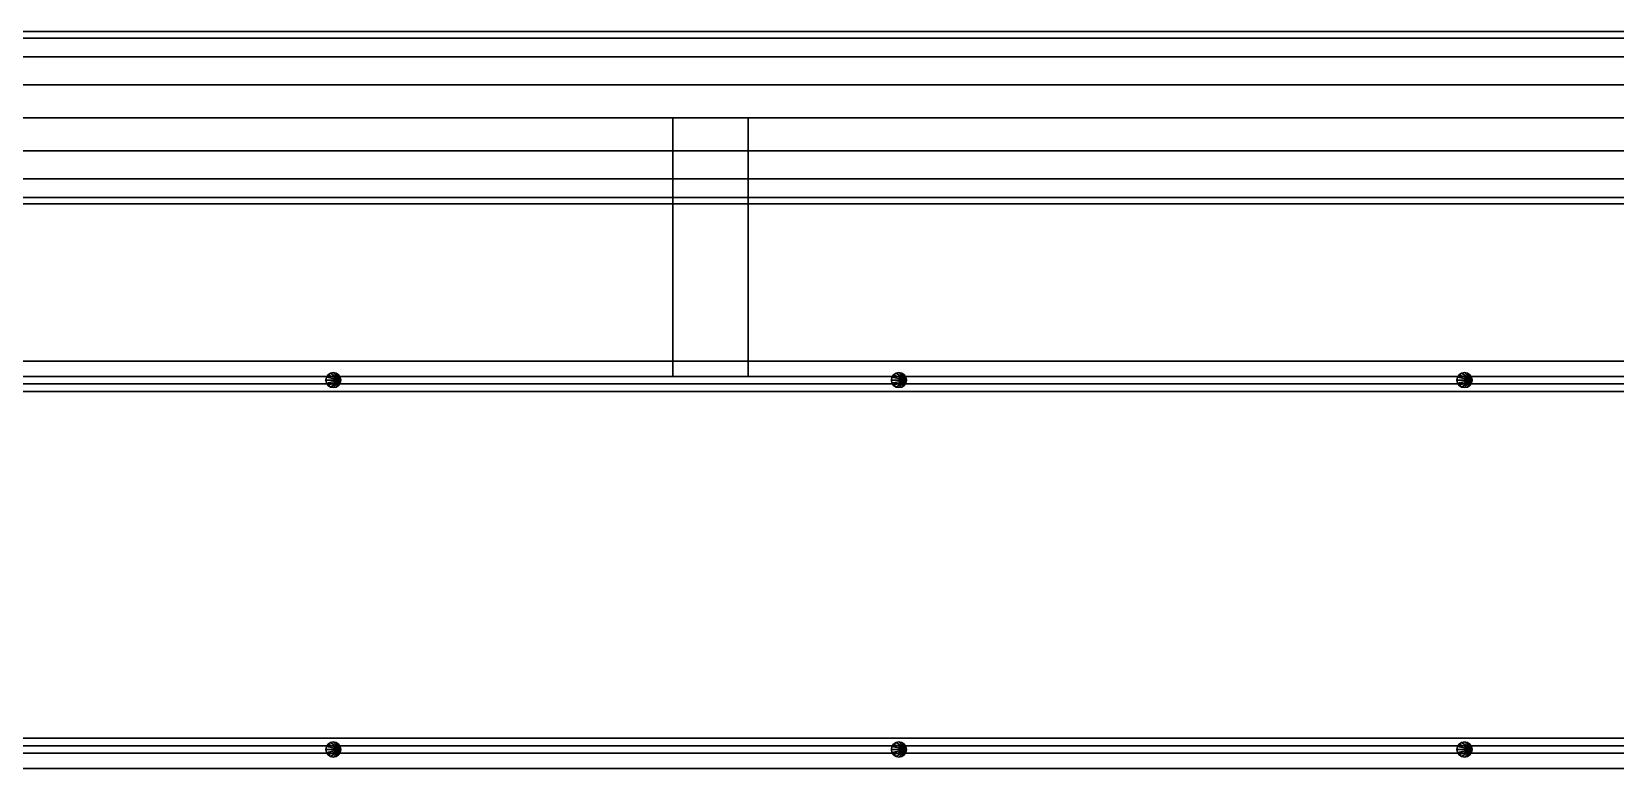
# Model space of a CAD drawing. Header units: millimetres. Extents: x -15000 to 15000, y -45082 to 2000.
# Drawn here: x -8800 to -4600, y -44974 to -43020 of the extents above; entities that cross this region are included whole.
import ezdxf

# ---------------------------------------------------------------- set-up
doc = ezdxf.new("R2010")
doc.units = ezdxf.units.MM
for name, color, linetype in [('CELIK_KIRIS_KOLON', 9, 'CONTINUOUS'), ('KORKULUK_KAPI', 4, 'CONTINUOUS'), ('MONTAJ_BORULARI', 2, 'CONTINUOUS'), ('ZEMIN_PLATFORM', 8, 'CONTINUOUS')]:
    doc.layers.add(name, color=color, linetype=linetype)

msp = doc.modelspace()

# ---------------------------------------------------------------- linework, layer by layer
at = {"layer": 'CELIK_KIRIS_KOLON'}
for p, q in [((-6900, -43248, 5500), (-7100, -43248, 5500)), ((-7100, -43248, 5500), (-7100, -43934, 5500)), ((-6900, -43248, 5700), (-7100, -43248, 5700)), ((-7100, -43248, 5700), (-7100, -43934, 5700)), ((-7100, -43248, 5500), (-7100, -43248, 5700)), ((-6900, -43934, 5500), (-6900, -43248, 5500)), ((-6900, -43934, 5700), (-6900, -43248, 5700)), ((-6900, -43248, 5500), (-6900, -43248, 5700)), ((-7100, -43934, 5500), (-6900, -43934, 5500)), ((-7100, -43934, 5700), (-6900, -43934, 5700)), ((-7100, -43934, 5500), (-7100, -43934, 5700)), ((-6900, -43934, 5500), (-6900, -43934, 5700))]:
    msp.add_line(p, q, dxfattribs=at)
for points in [[(-7100, -43934, 5500), (-6900, -43934, 5500), (-6900, -43248, 5500), (-7100, -43248, 5500)], [(-7100, -43934, 5700), (-6900, -43934, 5700), (-6900, -43248, 5700), (-7100, -43248, 5700)], [(-7100, -43248, 5500), (-6900, -43248, 5500), (-6900, -43248, 5700), (-7100, -43248, 5700)], [(-7100, -43934, 5500), (-7100, -43248, 5500), (-7100, -43248, 5700), (-7100, -43934, 5700)], [(-6900, -43934, 5500), (-6900, -43248, 5500), (-6900, -43248, 5700), (-6900, -43934, 5700)], [(-7100, -43934, 5500), (-6900, -43934, 5500), (-6900, -43934, 5700), (-7100, -43934, 5700)]]:
    msp.add_3dface(points, dxfattribs=at)
at = {"layer": 'KORKULUK_KAPI'}
for p, q in [((-8014.1, -43929.9, 5750), (-8018.5, -43936.3, 5750)), ((-8014.1, -43929.9, 6750), (-8018.5, -43936.3, 6750)), ((-8007.7, -43925.5, 5750), (-8014.1, -43929.9, 5750)), ((-8007.7, -43925.5, 6750), (-8014.1, -43929.9, 6750)), ((-8000, -43924, 5750), (-8007.7, -43925.5, 5750)), ((-8000, -43924, 6750), (-8007.7, -43925.5, 6750)), ((-7992.3, -43925.5, 5750), (-8000, -43924, 5750)), ((-7992.3, -43925.5, 6750), (-8000, -43924, 6750)), ((-8000, -43924, 5750), (-8000, -43924, 6750)), ((-7985.9, -43929.9, 5750), (-7992.3, -43925.5, 5750)), ((-7985.9, -43929.9, 6750), (-7992.3, -43925.5, 6750)), ((-7981.5, -43936.3, 5750), (-7985.9, -43929.9, 5750)), ((-7981.5, -43936.3, 6750), (-7985.9, -43929.9, 6750)), ((-6514.1, -43929.9, 5750), (-6518.5, -43936.3, 5750)), ((-6514.1, -43929.9, 6750), (-6518.5, -43936.3, 6750)), ((-6507.7, -43925.5, 5750), (-6514.1, -43929.9, 5750)), ((-6507.7, -43925.5, 6750), (-6514.1, -43929.9, 6750)), ((-6500, -43924, 5750), (-6507.7, -43925.5, 5750)), ((-6500, -43924, 6750), (-6507.7, -43925.5, 6750)), ((-6492.3, -43925.5, 5750), (-6500, -43924, 5750)), ((-6492.3, -43925.5, 6750), (-6500, -43924, 6750)), ((-6500, -43924, 5750), (-6500, -43924, 6750)), ((-6485.9, -43929.9, 5750), (-6492.3, -43925.5, 5750)), ((-6485.9, -43929.9, 6750), (-6492.3, -43925.5, 6750)), ((-6481.5, -43936.3, 5750), (-6485.9, -43929.9, 5750)), ((-6481.5, -43936.3, 6750), (-6485.9, -43929.9, 6750)), ((-5014.1, -43929.9, 5750), (-5018.5, -43936.3, 5750)), ((-5014.1, -43929.9, 6750), (-5018.5, -43936.3, 6750)), ((-5007.7, -43925.5, 5750), (-5014.1, -43929.9, 5750)), ((-5007.7, -43925.5, 6750), (-5014.1, -43929.9, 6750)), ((-5000, -43924, 5750), (-5007.7, -43925.5, 5750)), ((-5000, -43924, 6750), (-5007.7, -43925.5, 6750)), ((-4992.3, -43925.5, 5750), (-5000, -43924, 5750)), ((-4992.3, -43925.5, 6750), (-5000, -43924, 6750)), ((-5000, -43924, 5750), (-5000, -43924, 6750)), ((-4985.9, -43929.9, 5750), (-4992.3, -43925.5, 5750)), ((-4985.9, -43929.9, 6750), (-4992.3, -43925.5, 6750)), ((-4981.5, -43936.3, 5750), (-4985.9, -43929.9, 5750)), ((-4981.5, -43936.3, 6750), (-4985.9, -43929.9, 6750)), ((7000, -43934, 6730), (-13000, -43934, 6730)), ((7000, -43934, 6750), (-13000, -43934, 6750)), ((-13000, -43954, 6730), (7000, -43954, 6730)), ((-13000, -43954, 6750), (7000, -43954, 6750)), ((-8018.5, -43936.3, 5750), (-8020, -43944, 5750)), ((-8018.5, -43936.3, 6750), (-8020, -43944, 6750)), ((-8020, -43944, 5750), (-8018.5, -43951.7, 5750)), ((-8020, -43944, 6750), (-8018.5, -43951.7, 6750)), ((-8020, -43944, 5750), (-8020, -43944, 6750)), ((-8018.5, -43951.7, 5750), (-8014.1, -43958.1, 5750)), ((-8018.5, -43951.7, 6750), (-8014.1, -43958.1, 6750)), ((-8014.1, -43958.1, 5750), (-8007.7, -43962.5, 5750)), ((-8014.1, -43958.1, 6750), (-8007.7, -43962.5, 6750)), ((-8007.7, -43962.5, 5750), (-8000, -43964, 5750)), ((-8007.7, -43962.5, 6750), (-8000, -43964, 6750)), ((-8000, -43964, 5750), (-7992.3, -43962.5, 5750)), ((-8000, -43964, 6750), (-7992.3, -43962.5, 6750)), ((-8000, -43964, 5750), (-8000, -43964, 6750)), ((-7992.3, -43962.5, 5750), (-7985.9, -43958.1, 5750)), ((-7992.3, -43962.5, 6750), (-7985.9, -43958.1, 6750)), ((-7985.9, -43958.1, 5750), (-7981.5, -43951.7, 5750)), ((-7985.9, -43958.1, 6750), (-7981.5, -43951.7, 6750)), ((-7980, -43944, 5750), (-7981.5, -43936.3, 5750)), ((-7980, -43944, 6750), (-7981.5, -43936.3, 6750)), ((-7981.5, -43951.7, 5750), (-7980, -43944, 5750)), ((-7981.5, -43951.7, 6750), (-7980, -43944, 6750)), ((-7980, -43944, 5750), (-7980, -43944, 6750)), ((-6518.5, -43936.3, 5750), (-6520, -43944, 5750)), ((-6518.5, -43936.3, 6750), (-6520, -43944, 6750)), ((-6520, -43944, 5750), (-6518.5, -43951.7, 5750)), ((-6520, -43944, 6750), (-6518.5, -43951.7, 6750)), ((-6520, -43944, 5750), (-6520, -43944, 6750)), ((-6518.5, -43951.7, 5750), (-6514.1, -43958.1, 5750)), ((-6518.5, -43951.7, 6750), (-6514.1, -43958.1, 6750)), ((-6514.1, -43958.1, 5750), (-6507.7, -43962.5, 5750)), ((-6514.1, -43958.1, 6750), (-6507.7, -43962.5, 6750)), ((-6507.7, -43962.5, 5750), (-6500, -43964, 5750)), ((-6507.7, -43962.5, 6750), (-6500, -43964, 6750)), ((-6500, -43964, 5750), (-6492.3, -43962.5, 5750)), ((-6500, -43964, 6750), (-6492.3, -43962.5, 6750)), ((-6500, -43964, 5750), (-6500, -43964, 6750)), ((-6492.3, -43962.5, 5750), (-6485.9, -43958.1, 5750)), ((-6492.3, -43962.5, 6750), (-6485.9, -43958.1, 6750)), ((-6485.9, -43958.1, 5750), (-6481.5, -43951.7, 5750)), ((-6485.9, -43958.1, 6750), (-6481.5, -43951.7, 6750)), ((-6480, -43944, 5750), (-6481.5, -43936.3, 5750)), ((-6480, -43944, 6750), (-6481.5, -43936.3, 6750)), ((-6481.5, -43951.7, 5750), (-6480, -43944, 5750)), ((-6481.5, -43951.7, 6750), (-6480, -43944, 6750)), ((-6480, -43944, 5750), (-6480, -43944, 6750)), ((-5018.5, -43936.3, 5750), (-5020, -43944, 5750)), ((-5018.5, -43936.3, 6750), (-5020, -43944, 6750)), ((-5020, -43944, 5750), (-5018.5, -43951.7, 5750)), ((-5020, -43944, 6750), (-5018.5, -43951.7, 6750)), ((-5020, -43944, 5750), (-5020, -43944, 6750)), ((-5018.5, -43951.7, 5750), (-5014.1, -43958.1, 5750)), ((-5018.5, -43951.7, 6750), (-5014.1, -43958.1, 6750)), ((-5014.1, -43958.1, 5750), (-5007.7, -43962.5, 5750)), ((-5014.1, -43958.1, 6750), (-5007.7, -43962.5, 6750)), ((-5007.7, -43962.5, 5750), (-5000, -43964, 5750)), ((-5007.7, -43962.5, 6750), (-5000, -43964, 6750)), ((-5000, -43964, 5750), (-4992.3, -43962.5, 5750)), ((-5000, -43964, 6750), (-4992.3, -43962.5, 6750)), ((-5000, -43964, 5750), (-5000, -43964, 6750)), ((-4992.3, -43962.5, 5750), (-4985.9, -43958.1, 5750)), ((-4992.3, -43962.5, 6750), (-4985.9, -43958.1, 6750)), ((-4985.9, -43958.1, 5750), (-4981.5, -43951.7, 5750)), ((-4985.9, -43958.1, 6750), (-4981.5, -43951.7, 6750)), ((-4980, -43944, 5750), (-4981.5, -43936.3, 5750)), ((-4980, -43944, 6750), (-4981.5, -43936.3, 6750)), ((-4981.5, -43951.7, 5750), (-4980, -43944, 5750)), ((-4981.5, -43951.7, 6750), (-4980, -43944, 6750)), ((-4980, -43944, 5750), (-4980, -43944, 6750)), ((7000, -44914, 6730), (-13000, -44914, 6730)), ((7000, -44914, 6750), (-13000, -44914, 6750)), ((-13000, -44934, 6730), (7000, -44934, 6730)), ((-13000, -44934, 6750), (7000, -44934, 6750)), ((-8018.5, -44916.3, 5750), (-8020, -44924, 5750)), ((-8018.5, -44916.3, 6750), (-8020, -44924, 6750)), ((-8020, -44924, 5750), (-8018.5, -44931.7, 5750)), ((-8020, -44924, 6750), (-8018.5, -44931.7, 6750)), ((-8020, -44924, 5750), (-8020, -44924, 6750)), ((-8014.1, -44909.9, 5750), (-8018.5, -44916.3, 5750)), ((-8014.1, -44909.9, 6750), (-8018.5, -44916.3, 6750)), ((-8018.5, -44931.7, 5750), (-8014.1, -44938.1, 5750)), ((-8018.5, -44931.7, 6750), (-8014.1, -44938.1, 6750)), ((-8007.7, -44905.5, 5750), (-8014.1, -44909.9, 5750)), ((-8007.7, -44905.5, 6750), (-8014.1, -44909.9, 6750)), ((-8014.1, -44938.1, 5750), (-8007.7, -44942.5, 5750)), ((-8014.1, -44938.1, 6750), (-8007.7, -44942.5, 6750)), ((-8000, -44904, 5750), (-8007.7, -44905.5, 5750)), ((-8000, -44904, 6750), (-8007.7, -44905.5, 6750)), ((-7992.3, -44905.5, 5750), (-8000, -44904, 5750)), ((-7992.3, -44905.5, 6750), (-8000, -44904, 6750)), ((-8000, -44904, 5750), (-8000, -44904, 6750)), ((-7985.9, -44909.9, 5750), (-7992.3, -44905.5, 5750)), ((-7985.9, -44909.9, 6750), (-7992.3, -44905.5, 6750)), ((-7992.3, -44942.5, 5750), (-7985.9, -44938.1, 5750)), ((-7992.3, -44942.5, 6750), (-7985.9, -44938.1, 6750)), ((-7981.5, -44916.3, 5750), (-7985.9, -44909.9, 5750)), ((-7981.5, -44916.3, 6750), (-7985.9, -44909.9, 6750)), ((-7985.9, -44938.1, 5750), (-7981.5, -44931.7, 5750)), ((-7985.9, -44938.1, 6750), (-7981.5, -44931.7, 6750)), ((-7980, -44924, 5750), (-7981.5, -44916.3, 5750)), ((-7980, -44924, 6750), (-7981.5, -44916.3, 6750)), ((-7981.5, -44931.7, 5750), (-7980, -44924, 5750)), ((-7981.5, -44931.7, 6750), (-7980, -44924, 6750)), ((-7980, -44924, 5750), (-7980, -44924, 6750)), ((-6518.5, -44916.3, 5750), (-6520, -44924, 5750)), ((-6518.5, -44916.3, 6750), (-6520, -44924, 6750)), ((-6520, -44924, 5750), (-6518.5, -44931.7, 5750)), ((-6520, -44924, 6750), (-6518.5, -44931.7, 6750)), ((-6520, -44924, 5750), (-6520, -44924, 6750)), ((-6514.1, -44909.9, 5750), (-6518.5, -44916.3, 5750)), ((-6514.1, -44909.9, 6750), (-6518.5, -44916.3, 6750)), ((-6518.5, -44931.7, 5750), (-6514.1, -44938.1, 5750)), ((-6518.5, -44931.7, 6750), (-6514.1, -44938.1, 6750)), ((-6507.7, -44905.5, 5750), (-6514.1, -44909.9, 5750)), ((-6507.7, -44905.5, 6750), (-6514.1, -44909.9, 6750)), ((-6514.1, -44938.1, 5750), (-6507.7, -44942.5, 5750)), ((-6514.1, -44938.1, 6750), (-6507.7, -44942.5, 6750)), ((-6500, -44904, 5750), (-6507.7, -44905.5, 5750)), ((-6500, -44904, 6750), (-6507.7, -44905.5, 6750)), ((-6492.3, -44905.5, 5750), (-6500, -44904, 5750)), ((-6492.3, -44905.5, 6750), (-6500, -44904, 6750)), ((-6500, -44904, 5750), (-6500, -44904, 6750)), ((-6485.9, -44909.9, 5750), (-6492.3, -44905.5, 5750)), ((-6485.9, -44909.9, 6750), (-6492.3, -44905.5, 6750)), ((-6492.3, -44942.5, 5750), (-6485.9, -44938.1, 5750)), ((-6492.3, -44942.5, 6750), (-6485.9, -44938.1, 6750)), ((-6481.5, -44916.3, 5750), (-6485.9, -44909.9, 5750)), ((-6481.5, -44916.3, 6750), (-6485.9, -44909.9, 6750)), ((-6485.9, -44938.1, 5750), (-6481.5, -44931.7, 5750)), ((-6485.9, -44938.1, 6750), (-6481.5, -44931.7, 6750)), ((-6480, -44924, 5750), (-6481.5, -44916.3, 5750)), ((-6480, -44924, 6750), (-6481.5, -44916.3, 6750)), ((-6481.5, -44931.7, 5750), (-6480, -44924, 5750)), ((-6481.5, -44931.7, 6750), (-6480, -44924, 6750)), ((-6480, -44924, 5750), (-6480, -44924, 6750)), ((-5018.5, -44916.3, 5750), (-5020, -44924, 5750)), ((-5018.5, -44916.3, 6750), (-5020, -44924, 6750)), ((-5020, -44924, 5750), (-5018.5, -44931.7, 5750)), ((-5020, -44924, 6750), (-5018.5, -44931.7, 6750)), ((-5020, -44924, 5750), (-5020, -44924, 6750)), ((-5014.1, -44909.9, 5750), (-5018.5, -44916.3, 5750)), ((-5014.1, -44909.9, 6750), (-5018.5, -44916.3, 6750)), ((-5018.5, -44931.7, 5750), (-5014.1, -44938.1, 5750)), ((-5018.5, -44931.7, 6750), (-5014.1, -44938.1, 6750)), ((-5007.7, -44905.5, 5750), (-5014.1, -44909.9, 5750)), ((-5007.7, -44905.5, 6750), (-5014.1, -44909.9, 6750)), ((-5014.1, -44938.1, 5750), (-5007.7, -44942.5, 5750)), ((-5014.1, -44938.1, 6750), (-5007.7, -44942.5, 6750)), ((-5000, -44904, 5750), (-5007.7, -44905.5, 5750)), ((-5000, -44904, 6750), (-5007.7, -44905.5, 6750)), ((-4992.3, -44905.5, 5750), (-5000, -44904, 5750)), ((-4992.3, -44905.5, 6750), (-5000, -44904, 6750)), ((-5000, -44904, 5750), (-5000, -44904, 6750)), ((-4985.9, -44909.9, 5750), (-4992.3, -44905.5, 5750)), ((-4985.9, -44909.9, 6750), (-4992.3, -44905.5, 6750)), ((-4992.3, -44942.5, 5750), (-4985.9, -44938.1, 5750)), ((-4992.3, -44942.5, 6750), (-4985.9, -44938.1, 6750)), ((-4981.5, -44916.3, 5750), (-4985.9, -44909.9, 5750)), ((-4981.5, -44916.3, 6750), (-4985.9, -44909.9, 6750)), ((-4985.9, -44938.1, 5750), (-4981.5, -44931.7, 5750)), ((-4985.9, -44938.1, 6750), (-4981.5, -44931.7, 6750)), ((-4980, -44924, 5750), (-4981.5, -44916.3, 5750)), ((-4980, -44924, 6750), (-4981.5, -44916.3, 6750)), ((-4981.5, -44931.7, 5750), (-4980, -44924, 5750)), ((-4981.5, -44931.7, 6750), (-4980, -44924, 6750)), ((-4980, -44924, 5750), (-4980, -44924, 6750)), ((-8007.7, -44942.5, 5750), (-8000, -44944, 5750)), ((-8007.7, -44942.5, 6750), (-8000, -44944, 6750)), ((-8000, -44944, 5750), (-7992.3, -44942.5, 5750)), ((-8000, -44944, 6750), (-7992.3, -44942.5, 6750)), ((-8000, -44944, 5750), (-8000, -44944, 6750)), ((-6507.7, -44942.5, 5750), (-6500, -44944, 5750)), ((-6507.7, -44942.5, 6750), (-6500, -44944, 6750)), ((-6500, -44944, 5750), (-6492.3, -44942.5, 5750)), ((-6500, -44944, 6750), (-6492.3, -44942.5, 6750)), ((-6500, -44944, 5750), (-6500, -44944, 6750)), ((-5007.7, -44942.5, 5750), (-5000, -44944, 5750)), ((-5007.7, -44942.5, 6750), (-5000, -44944, 6750)), ((-5000, -44944, 5750), (-4992.3, -44942.5, 5750)), ((-5000, -44944, 6750), (-4992.3, -44942.5, 6750)), ((-5000, -44944, 5750), (-5000, -44944, 6750))]:
    msp.add_line(p, q, dxfattribs=at)
for points in [[(-8014.1, -43929.9, 5750), (-8018.5, -43936.3, 5750), (-8018.5, -43936.3, 6750), (-8014.1, -43929.9, 6750)], [(-7980, -43944, 5750), (-8014.1, -43929.9, 5750), (-8018.5, -43936.3, 5750)], [(-7980, -43944, 6750), (-8014.1, -43929.9, 6750), (-8018.5, -43936.3, 6750)], [(-8007.7, -43925.5, 5750), (-8014.1, -43929.9, 5750), (-8014.1, -43929.9, 6750), (-8007.7, -43925.5, 6750)], [(-7980, -43944, 5750), (-8007.7, -43925.5, 5750), (-8014.1, -43929.9, 5750)], [(-7980, -43944, 6750), (-8007.7, -43925.5, 6750), (-8014.1, -43929.9, 6750)], [(-8000, -43924, 5750), (-8007.7, -43925.5, 5750), (-8007.7, -43925.5, 6750), (-8000, -43924, 6750)], [(-7980, -43944, 5750), (-8000, -43924, 5750), (-8007.7, -43925.5, 5750)], [(-7980, -43944, 6750), (-8000, -43924, 6750), (-8007.7, -43925.5, 6750)], [(-7992.3, -43925.5, 5750), (-8000, -43924, 5750), (-8000, -43924, 6750), (-7992.3, -43925.5, 6750)], [(-7980, -43944, 5750), (-7992.3, -43925.5, 5750), (-8000, -43924, 5750)], [(-7980, -43944, 6750), (-7992.3, -43925.5, 6750), (-8000, -43924, 6750)], [(-7985.9, -43929.9, 5750), (-7992.3, -43925.5, 5750), (-7992.3, -43925.5, 6750), (-7985.9, -43929.9, 6750)], [(-7980, -43944, 5750), (-7985.9, -43929.9, 5750), (-7992.3, -43925.5, 5750)], [(-7980, -43944, 6750), (-7985.9, -43929.9, 6750), (-7992.3, -43925.5, 6750)], [(-7981.5, -43936.3, 5750), (-7985.9, -43929.9, 5750), (-7985.9, -43929.9, 6750), (-7981.5, -43936.3, 6750)], [(-7980, -43944, 5750), (-7981.5, -43936.3, 5750), (-7985.9, -43929.9, 5750)], [(-7980, -43944, 6750), (-7981.5, -43936.3, 6750), (-7985.9, -43929.9, 6750)], [(-6514.1, -43929.9, 5750), (-6518.5, -43936.3, 5750), (-6518.5, -43936.3, 6750), (-6514.1, -43929.9, 6750)], [(-6480, -43944, 5750), (-6514.1, -43929.9, 5750), (-6518.5, -43936.3, 5750)], [(-6480, -43944, 6750), (-6514.1, -43929.9, 6750), (-6518.5, -43936.3, 6750)], [(-6507.7, -43925.5, 5750), (-6514.1, -43929.9, 5750), (-6514.1, -43929.9, 6750), (-6507.7, -43925.5, 6750)], [(-6480, -43944, 5750), (-6507.7, -43925.5, 5750), (-6514.1, -43929.9, 5750)], [(-6480, -43944, 6750), (-6507.7, -43925.5, 6750), (-6514.1, -43929.9, 6750)], [(-6500, -43924, 5750), (-6507.7, -43925.5, 5750), (-6507.7, -43925.5, 6750), (-6500, -43924, 6750)], [(-6480, -43944, 5750), (-6500, -43924, 5750), (-6507.7, -43925.5, 5750)], [(-6480, -43944, 6750), (-6500, -43924, 6750), (-6507.7, -43925.5, 6750)], [(-6492.3, -43925.5, 5750), (-6500, -43924, 5750), (-6500, -43924, 6750), (-6492.3, -43925.5, 6750)], [(-6480, -43944, 5750), (-6492.3, -43925.5, 5750), (-6500, -43924, 5750)], [(-6480, -43944, 6750), (-6492.3, -43925.5, 6750), (-6500, -43924, 6750)], [(-6485.9, -43929.9, 5750), (-6492.3, -43925.5, 5750), (-6492.3, -43925.5, 6750), (-6485.9, -43929.9, 6750)], [(-6480, -43944, 5750), (-6485.9, -43929.9, 5750), (-6492.3, -43925.5, 5750)], [(-6480, -43944, 6750), (-6485.9, -43929.9, 6750), (-6492.3, -43925.5, 6750)], [(-6481.5, -43936.3, 5750), (-6485.9, -43929.9, 5750), (-6485.9, -43929.9, 6750), (-6481.5, -43936.3, 6750)], [(-6480, -43944, 5750), (-6481.5, -43936.3, 5750), (-6485.9, -43929.9, 5750)], [(-6480, -43944, 6750), (-6481.5, -43936.3, 6750), (-6485.9, -43929.9, 6750)], [(-5014.1, -43929.9, 5750), (-5018.5, -43936.3, 5750), (-5018.5, -43936.3, 6750), (-5014.1, -43929.9, 6750)], [(-4980, -43944, 5750), (-5014.1, -43929.9, 5750), (-5018.5, -43936.3, 5750)], [(-4980, -43944, 6750), (-5014.1, -43929.9, 6750), (-5018.5, -43936.3, 6750)], [(-5007.7, -43925.5, 5750), (-5014.1, -43929.9, 5750), (-5014.1, -43929.9, 6750), (-5007.7, -43925.5, 6750)], [(-4980, -43944, 5750), (-5007.7, -43925.5, 5750), (-5014.1, -43929.9, 5750)], [(-4980, -43944, 6750), (-5007.7, -43925.5, 6750), (-5014.1, -43929.9, 6750)], [(-5000, -43924, 5750), (-5007.7, -43925.5, 5750), (-5007.7, -43925.5, 6750), (-5000, -43924, 6750)], [(-4980, -43944, 5750), (-5000, -43924, 5750), (-5007.7, -43925.5, 5750)], [(-4980, -43944, 6750), (-5000, -43924, 6750), (-5007.7, -43925.5, 6750)], [(-4992.3, -43925.5, 5750), (-5000, -43924, 5750), (-5000, -43924, 6750), (-4992.3, -43925.5, 6750)], [(-4980, -43944, 5750), (-4992.3, -43925.5, 5750), (-5000, -43924, 5750)], [(-4980, -43944, 6750), (-4992.3, -43925.5, 6750), (-5000, -43924, 6750)], [(-4985.9, -43929.9, 5750), (-4992.3, -43925.5, 5750), (-4992.3, -43925.5, 6750), (-4985.9, -43929.9, 6750)], [(-4980, -43944, 5750), (-4985.9, -43929.9, 5750), (-4992.3, -43925.5, 5750)], [(-4980, -43944, 6750), (-4985.9, -43929.9, 6750), (-4992.3, -43925.5, 6750)], [(-4981.5, -43936.3, 5750), (-4985.9, -43929.9, 5750), (-4985.9, -43929.9, 6750), (-4981.5, -43936.3, 6750)], [(-4980, -43944, 5750), (-4981.5, -43936.3, 5750), (-4985.9, -43929.9, 5750)], [(-4980, -43944, 6750), (-4981.5, -43936.3, 6750), (-4985.9, -43929.9, 6750)], [(-13000, -43954, 6730), (7000, -43954, 6730), (7000, -43934, 6730), (-13000, -43934, 6730)], [(-13000, -43954, 6750), (7000, -43954, 6750), (7000, -43934, 6750), (-13000, -43934, 6750)], [(-13000, -43934, 6730), (7000, -43934, 6730), (7000, -43934, 6750), (-13000, -43934, 6750)], [(-13000, -43954, 6730), (7000, -43954, 6730), (7000, -43954, 6750), (-13000, -43954, 6750)], [(-8018.5, -43936.3, 5750), (-8020, -43944, 5750), (-8020, -43944, 6750), (-8018.5, -43936.3, 6750)], [(-7980, -43944, 5750), (-8018.5, -43936.3, 5750), (-8020, -43944, 5750)], [(-7980, -43944, 6750), (-8018.5, -43936.3, 6750), (-8020, -43944, 6750)], [(-8020, -43944, 5750), (-8018.5, -43951.7, 5750), (-8018.5, -43951.7, 6750), (-8020, -43944, 6750)], [(-7980, -43944, 5750), (-8020, -43944, 5750), (-8018.5, -43951.7, 5750)], [(-7980, -43944, 6750), (-8020, -43944, 6750), (-8018.5, -43951.7, 6750)], [(-7980, -43944, 5750), (-8018.5, -43951.7, 5750), (-8014.1, -43958.1, 5750)], [(-7980, -43944, 6750), (-8018.5, -43951.7, 6750), (-8014.1, -43958.1, 6750)], [(-8018.5, -43951.7, 5750), (-8014.1, -43958.1, 5750), (-8014.1, -43958.1, 6750), (-8018.5, -43951.7, 6750)], [(-7980, -43944, 5750), (-8014.1, -43958.1, 5750), (-8007.7, -43962.5, 5750)], [(-7980, -43944, 6750), (-8014.1, -43958.1, 6750), (-8007.7, -43962.5, 6750)], [(-8014.1, -43958.1, 5750), (-8007.7, -43962.5, 5750), (-8007.7, -43962.5, 6750), (-8014.1, -43958.1, 6750)], [(-7980, -43944, 5750), (-8007.7, -43962.5, 5750), (-8000, -43964, 5750)], [(-7980, -43944, 6750), (-8007.7, -43962.5, 6750), (-8000, -43964, 6750)], [(-8007.7, -43962.5, 5750), (-8000, -43964, 5750), (-8000, -43964, 6750), (-8007.7, -43962.5, 6750)], [(-7980, -43944, 5750), (-8000, -43964, 5750), (-7992.3, -43962.5, 5750)], [(-7980, -43944, 6750), (-8000, -43964, 6750), (-7992.3, -43962.5, 6750)], [(-8000, -43964, 5750), (-7992.3, -43962.5, 5750), (-7992.3, -43962.5, 6750), (-8000, -43964, 6750)], [(-7980, -43944, 5750), (-7992.3, -43962.5, 5750), (-7985.9, -43958.1, 5750)], [(-7980, -43944, 6750), (-7992.3, -43962.5, 6750), (-7985.9, -43958.1, 6750)], [(-7992.3, -43962.5, 5750), (-7985.9, -43958.1, 5750), (-7985.9, -43958.1, 6750), (-7992.3, -43962.5, 6750)], [(-7980, -43944, 5750), (-7985.9, -43958.1, 5750), (-7981.5, -43951.7, 5750)], [(-7980, -43944, 6750), (-7985.9, -43958.1, 6750), (-7981.5, -43951.7, 6750)], [(-7985.9, -43958.1, 5750), (-7981.5, -43951.7, 5750), (-7981.5, -43951.7, 6750), (-7985.9, -43958.1, 6750)], [(-7980, -43944, 5750), (-7981.5, -43936.3, 5750), (-7981.5, -43936.3, 6750), (-7980, -43944, 6750)], [(-7981.5, -43951.7, 5750), (-7980, -43944, 5750), (-7980, -43944, 6750), (-7981.5, -43951.7, 6750)], [(-6518.5, -43936.3, 5750), (-6520, -43944, 5750), (-6520, -43944, 6750), (-6518.5, -43936.3, 6750)], [(-6480, -43944, 5750), (-6518.5, -43936.3, 5750), (-6520, -43944, 5750)], [(-6480, -43944, 6750), (-6518.5, -43936.3, 6750), (-6520, -43944, 6750)], [(-6520, -43944, 5750), (-6518.5, -43951.7, 5750), (-6518.5, -43951.7, 6750), (-6520, -43944, 6750)], [(-6480, -43944, 5750), (-6520, -43944, 5750), (-6518.5, -43951.7, 5750)], [(-6480, -43944, 6750), (-6520, -43944, 6750), (-6518.5, -43951.7, 6750)], [(-6480, -43944, 5750), (-6518.5, -43951.7, 5750), (-6514.1, -43958.1, 5750)], [(-6480, -43944, 6750), (-6518.5, -43951.7, 6750), (-6514.1, -43958.1, 6750)], [(-6518.5, -43951.7, 5750), (-6514.1, -43958.1, 5750), (-6514.1, -43958.1, 6750), (-6518.5, -43951.7, 6750)], [(-6480, -43944, 5750), (-6514.1, -43958.1, 5750), (-6507.7, -43962.5, 5750)], [(-6480, -43944, 6750), (-6514.1, -43958.1, 6750), (-6507.7, -43962.5, 6750)], [(-6514.1, -43958.1, 5750), (-6507.7, -43962.5, 5750), (-6507.7, -43962.5, 6750), (-6514.1, -43958.1, 6750)], [(-6480, -43944, 5750), (-6507.7, -43962.5, 5750), (-6500, -43964, 5750)], [(-6480, -43944, 6750), (-6507.7, -43962.5, 6750), (-6500, -43964, 6750)], [(-6507.7, -43962.5, 5750), (-6500, -43964, 5750), (-6500, -43964, 6750), (-6507.7, -43962.5, 6750)], [(-6480, -43944, 5750), (-6500, -43964, 5750), (-6492.3, -43962.5, 5750)], [(-6480, -43944, 6750), (-6500, -43964, 6750), (-6492.3, -43962.5, 6750)], [(-6500, -43964, 5750), (-6492.3, -43962.5, 5750), (-6492.3, -43962.5, 6750), (-6500, -43964, 6750)], [(-6480, -43944, 5750), (-6492.3, -43962.5, 5750), (-6485.9, -43958.1, 5750)], [(-6480, -43944, 6750), (-6492.3, -43962.5, 6750), (-6485.9, -43958.1, 6750)], [(-6492.3, -43962.5, 5750), (-6485.9, -43958.1, 5750), (-6485.9, -43958.1, 6750), (-6492.3, -43962.5, 6750)], [(-6480, -43944, 5750), (-6485.9, -43958.1, 5750), (-6481.5, -43951.7, 5750)], [(-6480, -43944, 6750), (-6485.9, -43958.1, 6750), (-6481.5, -43951.7, 6750)], [(-6485.9, -43958.1, 5750), (-6481.5, -43951.7, 5750), (-6481.5, -43951.7, 6750), (-6485.9, -43958.1, 6750)], [(-6480, -43944, 5750), (-6481.5, -43936.3, 5750), (-6481.5, -43936.3, 6750), (-6480, -43944, 6750)], [(-6481.5, -43951.7, 5750), (-6480, -43944, 5750), (-6480, -43944, 6750), (-6481.5, -43951.7, 6750)], [(-5018.5, -43936.3, 5750), (-5020, -43944, 5750), (-5020, -43944, 6750), (-5018.5, -43936.3, 6750)], [(-4980, -43944, 5750), (-5018.5, -43936.3, 5750), (-5020, -43944, 5750)], [(-4980, -43944, 6750), (-5018.5, -43936.3, 6750), (-5020, -43944, 6750)], [(-5020, -43944, 5750), (-5018.5, -43951.7, 5750), (-5018.5, -43951.7, 6750), (-5020, -43944, 6750)], [(-4980, -43944, 5750), (-5020, -43944, 5750), (-5018.5, -43951.7, 5750)], [(-4980, -43944, 6750), (-5020, -43944, 6750), (-5018.5, -43951.7, 6750)], [(-4980, -43944, 5750), (-5018.5, -43951.7, 5750), (-5014.1, -43958.1, 5750)], [(-4980, -43944, 6750), (-5018.5, -43951.7, 6750), (-5014.1, -43958.1, 6750)], [(-5018.5, -43951.7, 5750), (-5014.1, -43958.1, 5750), (-5014.1, -43958.1, 6750), (-5018.5, -43951.7, 6750)], [(-4980, -43944, 5750), (-5014.1, -43958.1, 5750), (-5007.7, -43962.5, 5750)], [(-4980, -43944, 6750), (-5014.1, -43958.1, 6750), (-5007.7, -43962.5, 6750)], [(-5014.1, -43958.1, 5750), (-5007.7, -43962.5, 5750), (-5007.7, -43962.5, 6750), (-5014.1, -43958.1, 6750)], [(-4980, -43944, 5750), (-5007.7, -43962.5, 5750), (-5000, -43964, 5750)], [(-4980, -43944, 6750), (-5007.7, -43962.5, 6750), (-5000, -43964, 6750)], [(-5007.7, -43962.5, 5750), (-5000, -43964, 5750), (-5000, -43964, 6750), (-5007.7, -43962.5, 6750)], [(-4980, -43944, 5750), (-5000, -43964, 5750), (-4992.3, -43962.5, 5750)], [(-4980, -43944, 6750), (-5000, -43964, 6750), (-4992.3, -43962.5, 6750)], [(-5000, -43964, 5750), (-4992.3, -43962.5, 5750), (-4992.3, -43962.5, 6750), (-5000, -43964, 6750)], [(-4980, -43944, 5750), (-4992.3, -43962.5, 5750), (-4985.9, -43958.1, 5750)], [(-4980, -43944, 6750), (-4992.3, -43962.5, 6750), (-4985.9, -43958.1, 6750)], [(-4992.3, -43962.5, 5750), (-4985.9, -43958.1, 5750), (-4985.9, -43958.1, 6750), (-4992.3, -43962.5, 6750)], [(-4980, -43944, 5750), (-4985.9, -43958.1, 5750), (-4981.5, -43951.7, 5750)], [(-4980, -43944, 6750), (-4985.9, -43958.1, 6750), (-4981.5, -43951.7, 6750)], [(-4985.9, -43958.1, 5750), (-4981.5, -43951.7, 5750), (-4981.5, -43951.7, 6750), (-4985.9, -43958.1, 6750)], [(-4980, -43944, 5750), (-4981.5, -43936.3, 5750), (-4981.5, -43936.3, 6750), (-4980, -43944, 6750)], [(-4981.5, -43951.7, 5750), (-4980, -43944, 5750), (-4980, -43944, 6750), (-4981.5, -43951.7, 6750)], [(-13000, -44934, 6730), (7000, -44934, 6730), (7000, -44914, 6730), (-13000, -44914, 6730)], [(-13000, -44934, 6750), (7000, -44934, 6750), (7000, -44914, 6750), (-13000, -44914, 6750)], [(-13000, -44914, 6730), (7000, -44914, 6730), (7000, -44914, 6750), (-13000, -44914, 6750)], [(-13000, -44934, 6730), (7000, -44934, 6730), (7000, -44934, 6750), (-13000, -44934, 6750)], [(-8018.5, -44916.3, 5750), (-8020, -44924, 5750), (-8020, -44924, 6750), (-8018.5, -44916.3, 6750)], [(-7980, -44924, 5750), (-8018.5, -44916.3, 5750), (-8020, -44924, 5750)], [(-7980, -44924, 6750), (-8018.5, -44916.3, 6750), (-8020, -44924, 6750)], [(-8020, -44924, 5750), (-8018.5, -44931.7, 5750), (-8018.5, -44931.7, 6750), (-8020, -44924, 6750)], [(-7980, -44924, 5750), (-8020, -44924, 5750), (-8018.5, -44931.7, 5750)], [(-7980, -44924, 6750), (-8020, -44924, 6750), (-8018.5, -44931.7, 6750)], [(-8014.1, -44909.9, 5750), (-8018.5, -44916.3, 5750), (-8018.5, -44916.3, 6750), (-8014.1, -44909.9, 6750)], [(-7980, -44924, 5750), (-8014.1, -44909.9, 5750), (-8018.5, -44916.3, 5750)], [(-7980, -44924, 6750), (-8014.1, -44909.9, 6750), (-8018.5, -44916.3, 6750)], [(-7980, -44924, 5750), (-8018.5, -44931.7, 5750), (-8014.1, -44938.1, 5750)], [(-7980, -44924, 6750), (-8018.5, -44931.7, 6750), (-8014.1, -44938.1, 6750)], [(-8018.5, -44931.7, 5750), (-8014.1, -44938.1, 5750), (-8014.1, -44938.1, 6750), (-8018.5, -44931.7, 6750)], [(-8007.7, -44905.5, 5750), (-8014.1, -44909.9, 5750), (-8014.1, -44909.9, 6750), (-8007.7, -44905.5, 6750)], [(-7980, -44924, 5750), (-8007.7, -44905.5, 5750), (-8014.1, -44909.9, 5750)], [(-7980, -44924, 6750), (-8007.7, -44905.5, 6750), (-8014.1, -44909.9, 6750)], [(-7980, -44924, 5750), (-8014.1, -44938.1, 5750), (-8007.7, -44942.5, 5750)], [(-7980, -44924, 6750), (-8014.1, -44938.1, 6750), (-8007.7, -44942.5, 6750)], [(-8014.1, -44938.1, 5750), (-8007.7, -44942.5, 5750), (-8007.7, -44942.5, 6750), (-8014.1, -44938.1, 6750)], [(-8000, -44904, 5750), (-8007.7, -44905.5, 5750), (-8007.7, -44905.5, 6750), (-8000, -44904, 6750)], [(-7980, -44924, 5750), (-8000, -44904, 5750), (-8007.7, -44905.5, 5750)], [(-7980, -44924, 6750), (-8000, -44904, 6750), (-8007.7, -44905.5, 6750)], [(-7980, -44924, 5750), (-8007.7, -44942.5, 5750), (-8000, -44944, 5750)], [(-7980, -44924, 6750), (-8007.7, -44942.5, 6750), (-8000, -44944, 6750)], [(-7992.3, -44905.5, 5750), (-8000, -44904, 5750), (-8000, -44904, 6750), (-7992.3, -44905.5, 6750)], [(-7980, -44924, 5750), (-7992.3, -44905.5, 5750), (-8000, -44904, 5750)], [(-7980, -44924, 6750), (-7992.3, -44905.5, 6750), (-8000, -44904, 6750)], [(-7980, -44924, 5750), (-8000, -44944, 5750), (-7992.3, -44942.5, 5750)], [(-7980, -44924, 6750), (-8000, -44944, 6750), (-7992.3, -44942.5, 6750)], [(-7985.9, -44909.9, 5750), (-7992.3, -44905.5, 5750), (-7992.3, -44905.5, 6750), (-7985.9, -44909.9, 6750)], [(-7980, -44924, 5750), (-7985.9, -44909.9, 5750), (-7992.3, -44905.5, 5750)], [(-7980, -44924, 6750), (-7985.9, -44909.9, 6750), (-7992.3, -44905.5, 6750)], [(-7980, -44924, 5750), (-7992.3, -44942.5, 5750), (-7985.9, -44938.1, 5750)], [(-7980, -44924, 6750), (-7992.3, -44942.5, 6750), (-7985.9, -44938.1, 6750)], [(-7992.3, -44942.5, 5750), (-7985.9, -44938.1, 5750), (-7985.9, -44938.1, 6750), (-7992.3, -44942.5, 6750)], [(-7981.5, -44916.3, 5750), (-7985.9, -44909.9, 5750), (-7985.9, -44909.9, 6750), (-7981.5, -44916.3, 6750)], [(-7980, -44924, 5750), (-7981.5, -44916.3, 5750), (-7985.9, -44909.9, 5750)], [(-7980, -44924, 6750), (-7981.5, -44916.3, 6750), (-7985.9, -44909.9, 6750)], [(-7980, -44924, 5750), (-7985.9, -44938.1, 5750), (-7981.5, -44931.7, 5750)], [(-7980, -44924, 6750), (-7985.9, -44938.1, 6750), (-7981.5, -44931.7, 6750)], [(-7985.9, -44938.1, 5750), (-7981.5, -44931.7, 5750), (-7981.5, -44931.7, 6750), (-7985.9, -44938.1, 6750)], [(-7980, -44924, 5750), (-7981.5, -44916.3, 5750), (-7981.5, -44916.3, 6750), (-7980, -44924, 6750)], [(-7981.5, -44931.7, 5750), (-7980, -44924, 5750), (-7980, -44924, 6750), (-7981.5, -44931.7, 6750)], [(-6518.5, -44916.3, 5750), (-6520, -44924, 5750), (-6520, -44924, 6750), (-6518.5, -44916.3, 6750)], [(-6480, -44924, 5750), (-6518.5, -44916.3, 5750), (-6520, -44924, 5750)], [(-6480, -44924, 6750), (-6518.5, -44916.3, 6750), (-6520, -44924, 6750)], [(-6520, -44924, 5750), (-6518.5, -44931.7, 5750), (-6518.5, -44931.7, 6750), (-6520, -44924, 6750)], [(-6480, -44924, 5750), (-6520, -44924, 5750), (-6518.5, -44931.7, 5750)], [(-6480, -44924, 6750), (-6520, -44924, 6750), (-6518.5, -44931.7, 6750)], [(-6514.1, -44909.9, 5750), (-6518.5, -44916.3, 5750), (-6518.5, -44916.3, 6750), (-6514.1, -44909.9, 6750)], [(-6480, -44924, 5750), (-6514.1, -44909.9, 5750), (-6518.5, -44916.3, 5750)], [(-6480, -44924, 6750), (-6514.1, -44909.9, 6750), (-6518.5, -44916.3, 6750)], [(-6480, -44924, 5750), (-6518.5, -44931.7, 5750), (-6514.1, -44938.1, 5750)], [(-6480, -44924, 6750), (-6518.5, -44931.7, 6750), (-6514.1, -44938.1, 6750)], [(-6518.5, -44931.7, 5750), (-6514.1, -44938.1, 5750), (-6514.1, -44938.1, 6750), (-6518.5, -44931.7, 6750)], [(-6507.7, -44905.5, 5750), (-6514.1, -44909.9, 5750), (-6514.1, -44909.9, 6750), (-6507.7, -44905.5, 6750)], [(-6480, -44924, 5750), (-6507.7, -44905.5, 5750), (-6514.1, -44909.9, 5750)], [(-6480, -44924, 6750), (-6507.7, -44905.5, 6750), (-6514.1, -44909.9, 6750)], [(-6480, -44924, 5750), (-6514.1, -44938.1, 5750), (-6507.7, -44942.5, 5750)], [(-6480, -44924, 6750), (-6514.1, -44938.1, 6750), (-6507.7, -44942.5, 6750)], [(-6514.1, -44938.1, 5750), (-6507.7, -44942.5, 5750), (-6507.7, -44942.5, 6750), (-6514.1, -44938.1, 6750)], [(-6500, -44904, 5750), (-6507.7, -44905.5, 5750), (-6507.7, -44905.5, 6750), (-6500, -44904, 6750)], [(-6480, -44924, 5750), (-6500, -44904, 5750), (-6507.7, -44905.5, 5750)], [(-6480, -44924, 6750), (-6500, -44904, 6750), (-6507.7, -44905.5, 6750)], [(-6480, -44924, 5750), (-6507.7, -44942.5, 5750), (-6500, -44944, 5750)], [(-6480, -44924, 6750), (-6507.7, -44942.5, 6750), (-6500, -44944, 6750)], [(-6492.3, -44905.5, 5750), (-6500, -44904, 5750), (-6500, -44904, 6750), (-6492.3, -44905.5, 6750)], [(-6480, -44924, 5750), (-6492.3, -44905.5, 5750), (-6500, -44904, 5750)], [(-6480, -44924, 6750), (-6492.3, -44905.5, 6750), (-6500, -44904, 6750)], [(-6480, -44924, 5750), (-6500, -44944, 5750), (-6492.3, -44942.5, 5750)], [(-6480, -44924, 6750), (-6500, -44944, 6750), (-6492.3, -44942.5, 6750)], [(-6485.9, -44909.9, 5750), (-6492.3, -44905.5, 5750), (-6492.3, -44905.5, 6750), (-6485.9, -44909.9, 6750)], [(-6480, -44924, 5750), (-6485.9, -44909.9, 5750), (-6492.3, -44905.5, 5750)], [(-6480, -44924, 6750), (-6485.9, -44909.9, 6750), (-6492.3, -44905.5, 6750)], [(-6480, -44924, 5750), (-6492.3, -44942.5, 5750), (-6485.9, -44938.1, 5750)], [(-6480, -44924, 6750), (-6492.3, -44942.5, 6750), (-6485.9, -44938.1, 6750)], [(-6492.3, -44942.5, 5750), (-6485.9, -44938.1, 5750), (-6485.9, -44938.1, 6750), (-6492.3, -44942.5, 6750)], [(-6481.5, -44916.3, 5750), (-6485.9, -44909.9, 5750), (-6485.9, -44909.9, 6750), (-6481.5, -44916.3, 6750)], [(-6480, -44924, 5750), (-6481.5, -44916.3, 5750), (-6485.9, -44909.9, 5750)], [(-6480, -44924, 6750), (-6481.5, -44916.3, 6750), (-6485.9, -44909.9, 6750)], [(-6480, -44924, 5750), (-6485.9, -44938.1, 5750), (-6481.5, -44931.7, 5750)], [(-6480, -44924, 6750), (-6485.9, -44938.1, 6750), (-6481.5, -44931.7, 6750)], [(-6485.9, -44938.1, 5750), (-6481.5, -44931.7, 5750), (-6481.5, -44931.7, 6750), (-6485.9, -44938.1, 6750)], [(-6480, -44924, 5750), (-6481.5, -44916.3, 5750), (-6481.5, -44916.3, 6750), (-6480, -44924, 6750)], [(-6481.5, -44931.7, 5750), (-6480, -44924, 5750), (-6480, -44924, 6750), (-6481.5, -44931.7, 6750)], [(-5018.5, -44916.3, 5750), (-5020, -44924, 5750), (-5020, -44924, 6750), (-5018.5, -44916.3, 6750)], [(-4980, -44924, 5750), (-5018.5, -44916.3, 5750), (-5020, -44924, 5750)], [(-4980, -44924, 6750), (-5018.5, -44916.3, 6750), (-5020, -44924, 6750)], [(-5020, -44924, 5750), (-5018.5, -44931.7, 5750), (-5018.5, -44931.7, 6750), (-5020, -44924, 6750)], [(-4980, -44924, 5750), (-5020, -44924, 5750), (-5018.5, -44931.7, 5750)], [(-4980, -44924, 6750), (-5020, -44924, 6750), (-5018.5, -44931.7, 6750)], [(-5014.1, -44909.9, 5750), (-5018.5, -44916.3, 5750), (-5018.5, -44916.3, 6750), (-5014.1, -44909.9, 6750)], [(-4980, -44924, 5750), (-5014.1, -44909.9, 5750), (-5018.5, -44916.3, 5750)], [(-4980, -44924, 6750), (-5014.1, -44909.9, 6750), (-5018.5, -44916.3, 6750)], [(-4980, -44924, 5750), (-5018.5, -44931.7, 5750), (-5014.1, -44938.1, 5750)], [(-4980, -44924, 6750), (-5018.5, -44931.7, 6750), (-5014.1, -44938.1, 6750)], [(-5018.5, -44931.7, 5750), (-5014.1, -44938.1, 5750), (-5014.1, -44938.1, 6750), (-5018.5, -44931.7, 6750)], [(-5007.7, -44905.5, 5750), (-5014.1, -44909.9, 5750), (-5014.1, -44909.9, 6750), (-5007.7, -44905.5, 6750)], [(-4980, -44924, 5750), (-5007.7, -44905.5, 5750), (-5014.1, -44909.9, 5750)], [(-4980, -44924, 6750), (-5007.7, -44905.5, 6750), (-5014.1, -44909.9, 6750)], [(-4980, -44924, 5750), (-5014.1, -44938.1, 5750), (-5007.7, -44942.5, 5750)], [(-4980, -44924, 6750), (-5014.1, -44938.1, 6750), (-5007.7, -44942.5, 6750)], [(-5014.1, -44938.1, 5750), (-5007.7, -44942.5, 5750), (-5007.7, -44942.5, 6750), (-5014.1, -44938.1, 6750)], [(-5000, -44904, 5750), (-5007.7, -44905.5, 5750), (-5007.7, -44905.5, 6750), (-5000, -44904, 6750)], [(-4980, -44924, 5750), (-5000, -44904, 5750), (-5007.7, -44905.5, 5750)], [(-4980, -44924, 6750), (-5000, -44904, 6750), (-5007.7, -44905.5, 6750)], [(-4980, -44924, 5750), (-5007.7, -44942.5, 5750), (-5000, -44944, 5750)], [(-4980, -44924, 6750), (-5007.7, -44942.5, 6750), (-5000, -44944, 6750)], [(-4992.3, -44905.5, 5750), (-5000, -44904, 5750), (-5000, -44904, 6750), (-4992.3, -44905.5, 6750)], [(-4980, -44924, 5750), (-4992.3, -44905.5, 5750), (-5000, -44904, 5750)], [(-4980, -44924, 6750), (-4992.3, -44905.5, 6750), (-5000, -44904, 6750)], [(-4980, -44924, 5750), (-5000, -44944, 5750), (-4992.3, -44942.5, 5750)], [(-4980, -44924, 6750), (-5000, -44944, 6750), (-4992.3, -44942.5, 6750)], [(-4985.9, -44909.9, 5750), (-4992.3, -44905.5, 5750), (-4992.3, -44905.5, 6750), (-4985.9, -44909.9, 6750)], [(-4980, -44924, 5750), (-4985.9, -44909.9, 5750), (-4992.3, -44905.5, 5750)], [(-4980, -44924, 6750), (-4985.9, -44909.9, 6750), (-4992.3, -44905.5, 6750)], [(-4980, -44924, 5750), (-4992.3, -44942.5, 5750), (-4985.9, -44938.1, 5750)], [(-4980, -44924, 6750), (-4992.3, -44942.5, 6750), (-4985.9, -44938.1, 6750)], [(-4992.3, -44942.5, 5750), (-4985.9, -44938.1, 5750), (-4985.9, -44938.1, 6750), (-4992.3, -44942.5, 6750)], [(-4981.5, -44916.3, 5750), (-4985.9, -44909.9, 5750), (-4985.9, -44909.9, 6750), (-4981.5, -44916.3, 6750)], [(-4980, -44924, 5750), (-4981.5, -44916.3, 5750), (-4985.9, -44909.9, 5750)], [(-4980, -44924, 6750), (-4981.5, -44916.3, 6750), (-4985.9, -44909.9, 6750)], [(-4980, -44924, 5750), (-4985.9, -44938.1, 5750), (-4981.5, -44931.7, 5750)], [(-4980, -44924, 6750), (-4985.9, -44938.1, 6750), (-4981.5, -44931.7, 6750)], [(-4985.9, -44938.1, 5750), (-4981.5, -44931.7, 5750), (-4981.5, -44931.7, 6750), (-4985.9, -44938.1, 6750)], [(-4980, -44924, 5750), (-4981.5, -44916.3, 5750), (-4981.5, -44916.3, 6750), (-4980, -44924, 6750)], [(-4981.5, -44931.7, 5750), (-4980, -44924, 5750), (-4980, -44924, 6750), (-4981.5, -44931.7, 6750)], [(-8007.7, -44942.5, 5750), (-8000, -44944, 5750), (-8000, -44944, 6750), (-8007.7, -44942.5, 6750)], [(-8000, -44944, 5750), (-7992.3, -44942.5, 5750), (-7992.3, -44942.5, 6750), (-8000, -44944, 6750)], [(-6507.7, -44942.5, 5750), (-6500, -44944, 5750), (-6500, -44944, 6750), (-6507.7, -44942.5, 6750)], [(-6500, -44944, 5750), (-6492.3, -44942.5, 5750), (-6492.3, -44942.5, 6750), (-6500, -44944, 6750)], [(-5007.7, -44942.5, 5750), (-5000, -44944, 5750), (-5000, -44944, 6750), (-5007.7, -44942.5, 6750)], [(-5000, -44944, 5750), (-4992.3, -44942.5, 5750), (-4992.3, -44942.5, 6750), (-5000, -44944, 6750)]]:
    msp.add_3dface(points, dxfattribs=at)
at = {"layer": 'MONTAJ_BORULARI'}
for p, q in [((-13000, -43019.5, 5296.5), (7000, -43019.5, 5296.5)), ((-13000, -43248, 5525), (7000, -43248, 5525)), ((-13000, -43248, 5068), (7000, -43248, 5068)), ((-13000, -43476.5, 5296.5), (7000, -43476.5, 5296.5))]:
    msp.add_line(p, q, dxfattribs=at)
for points in [[(-13000, -43036.9, 5383.9), (7000, -43036.9, 5383.9), (7000, -43019.5, 5296.5), (-13000, -43019.5, 5296.5)], [(-13000, -43019.5, 5296.5), (7000, -43019.5, 5296.5), (7000, -43036.9, 5209.1), (-13000, -43036.9, 5209.1)], [(-13000, -43086.4, 5458.1), (7000, -43086.4, 5458.1), (7000, -43036.9, 5383.9), (-13000, -43036.9, 5383.9)], [(-13000, -43036.9, 5209.1), (7000, -43036.9, 5209.1), (7000, -43086.4, 5134.9), (-13000, -43086.4, 5134.9)], [(-13000, -43160.6, 5507.6), (7000, -43160.6, 5507.6), (7000, -43086.4, 5458.1), (-13000, -43086.4, 5458.1)], [(-13000, -43086.4, 5134.9), (7000, -43086.4, 5134.9), (7000, -43160.6, 5085.4), (-13000, -43160.6, 5085.4)], [(-13000, -43248, 5525), (7000, -43248, 5525), (7000, -43160.6, 5507.6), (-13000, -43160.6, 5507.6)], [(-13000, -43160.6, 5085.4), (7000, -43160.6, 5085.4), (7000, -43248, 5068), (-13000, -43248, 5068)], [(-13000, -43248, 5068), (7000, -43248, 5068), (7000, -43335.4, 5085.4), (-13000, -43335.4, 5085.4)], [(-13000, -43335.4, 5507.6), (7000, -43335.4, 5507.6), (7000, -43248, 5525), (-13000, -43248, 5525)], [(-13000, -43335.4, 5085.4), (7000, -43335.4, 5085.4), (7000, -43409.6, 5134.9), (-13000, -43409.6, 5134.9)], [(-13000, -43409.6, 5458.1), (7000, -43409.6, 5458.1), (7000, -43335.4, 5507.6), (-13000, -43335.4, 5507.6)], [(-13000, -43409.6, 5134.9), (7000, -43409.6, 5134.9), (7000, -43459.1, 5209.1), (-13000, -43459.1, 5209.1)], [(-13000, -43459.1, 5383.9), (7000, -43459.1, 5383.9), (7000, -43409.6, 5458.1), (-13000, -43409.6, 5458.1)], [(-13000, -43459.1, 5209.1), (7000, -43459.1, 5209.1), (7000, -43476.5, 5296.5), (-13000, -43476.5, 5296.5)], [(-13000, -43476.5, 5296.5), (7000, -43476.5, 5296.5), (7000, -43459.1, 5383.9), (-13000, -43459.1, 5383.9)]]:
    msp.add_3dface(points, dxfattribs=at)
at = {"layer": 'ZEMIN_PLATFORM'}
for p, q in [((7000, -43894, 5600), (-13000, -43894, 5600)), ((7000, -43894, 5750), (-13000, -43894, 5750)), ((7000, -43934, 5700), (-13000, -43934, 5700)), ((7000, -43934, 5750), (-13000, -43934, 5750)), ((-13000, -43974, 5600), (7000, -43974, 5600)), ((-13000, -43974, 5750), (7000, -43974, 5750)), ((7000, -44894, 5600), (-13000, -44894, 5600)), ((7000, -44894, 5750), (-13000, -44894, 5750)), ((-13000, -44934, 5700), (7000, -44934, 5700)), ((-13000, -44934, 5750), (7000, -44934, 5750)), ((-13000, -44974, 5600), (7000, -44974, 5600)), ((-13000, -44974, 5750), (7000, -44974, 5750))]:
    msp.add_line(p, q, dxfattribs=at)
for points in [[(-13000, -43974, 5600), (7000, -43974, 5600), (7000, -43894, 5600), (-13000, -43894, 5600)], [(-13000, -43974, 5750), (7000, -43974, 5750), (7000, -43894, 5750), (-13000, -43894, 5750)], [(-13000, -43894, 5600), (7000, -43894, 5600), (7000, -43894, 5750), (-13000, -43894, 5750)], [(-13000, -44934, 5700), (7000, -44934, 5700), (7000, -43934, 5700), (-13000, -43934, 5700)], [(-13000, -44934, 5750), (7000, -44934, 5750), (7000, -43934, 5750), (-13000, -43934, 5750)], [(-13000, -43934, 5700), (7000, -43934, 5700), (7000, -43934, 5750), (-13000, -43934, 5750)], [(-13000, -43974, 5600), (7000, -43974, 5600), (7000, -43974, 5750), (-13000, -43974, 5750)], [(-13000, -44974, 5600), (7000, -44974, 5600), (7000, -44894, 5600), (-13000, -44894, 5600)], [(-13000, -44974, 5750), (7000, -44974, 5750), (7000, -44894, 5750), (-13000, -44894, 5750)], [(-13000, -44894, 5600), (7000, -44894, 5600), (7000, -44894, 5750), (-13000, -44894, 5750)], [(-13000, -44934, 5700), (7000, -44934, 5700), (7000, -44934, 5750), (-13000, -44934, 5750)], [(-13000, -44974, 5600), (7000, -44974, 5600), (7000, -44974, 5750), (-13000, -44974, 5750)]]:
    msp.add_3dface(points, dxfattribs=at)

doc.saveas('drawing.dxf')
